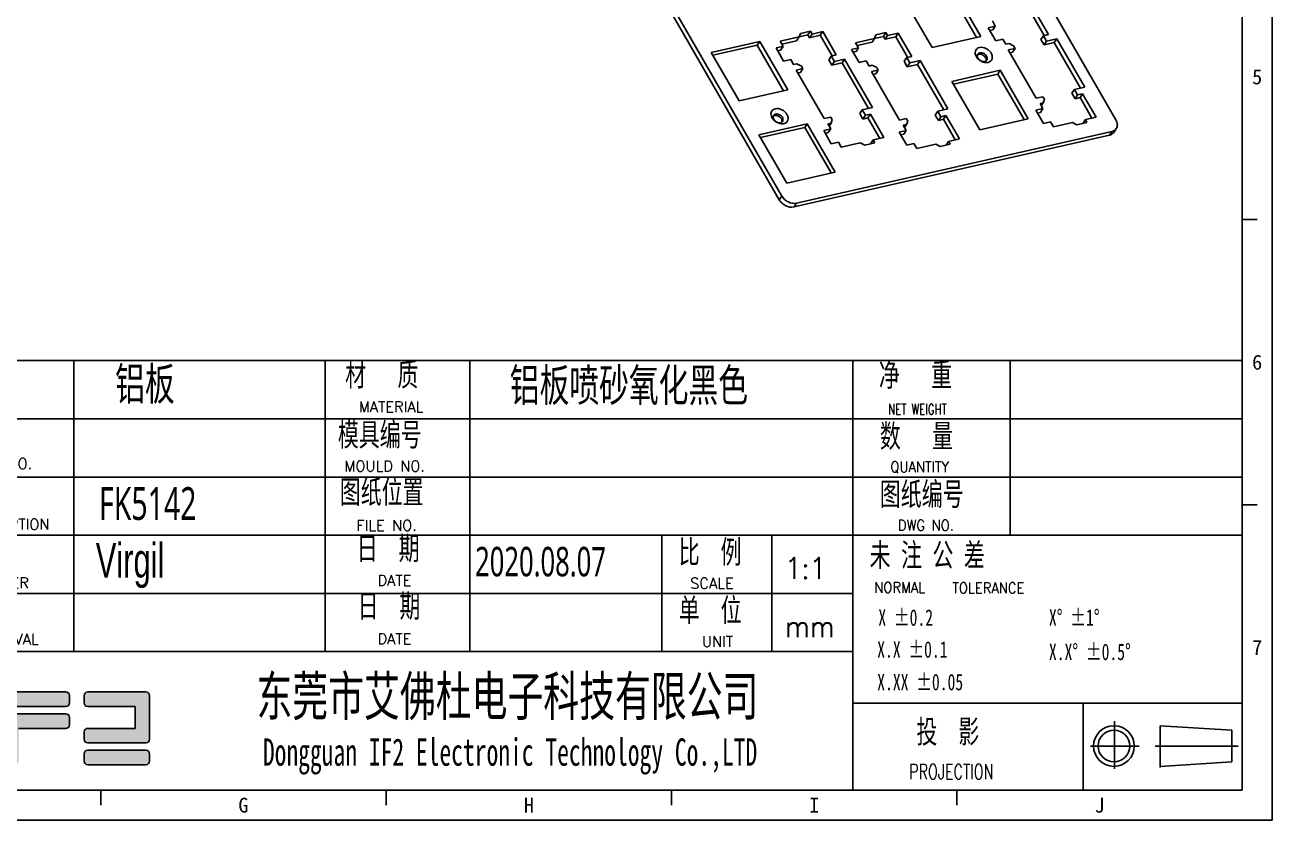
# Model space of a CAD drawing. Header units: millimetres. Extents: x 2161 to 4636, y 409 to 983.
# Drawn here: x 2546 to 2834, y 508 to 691.6 of the extents above; entities that cross this region are included whole.
import ezdxf
from ezdxf.enums import TextEntityAlignment as Align

# ---------------------------------------------------------------- set-up
doc = ezdxf.new("R2010")
doc.units = ezdxf.units.MM
doc.header["$LTSCALE"] = 30.734
doc.layers.get('0').update_dxf_attribs({"linetype": 'CONTINUOUS'})
doc.layers.add('BORDER', color=5, linetype='CONTINUOUS')
doc.styles.add('BORDER', font='')
doc.styles.get("Standard").update_dxf_attribs({"font": 'txt', "width": 0.667})
doc.styles.add('图框文字', font='romans.shx')
doc.styles.get('BORDER').set_extended_font_data('SimSun')

# ---------------------------------------------------------------- blocks, each defined once
blk = doc.blocks.new('IF2新图框')
h = blk.add_hatch(color=3)
h.set_gradient(color1=(0, 255, 0), color2=(31, 255, 31), one_color=1, tint=0.56, name='CYLINDER')
h.paths.add_polyline_path([(-278.5, 26.22, 0.414214), (-277.66, 27.06), (-277.66, 28.74, 0.414214), (-278.5, 29.58), (-291.94, 29.58, 0.414214), (-292.78, 28.74), (-292.78, 27.06, 0.414214), (-291.94, 26.22)])
h = blk.add_hatch(color=3)
h.set_gradient(color1=(0, 255, 0), color2=(31, 255, 31), one_color=1, tint=0.56, name='CYLINDER')
h.paths.add_polyline_path([(-273.46, 29.58, 0.414214), (-274.3, 28.74), (-274.3, 27.06, 0.414214), (-273.46, 26.22), (-262.54, 26.22), (-262.54, 21.18), (-273.46, 21.18, 0.414214), (-274.3, 20.34), (-274.3, 18.66, 0.414214), (-273.46, 17.82), (-260.02, 17.82, 0.414214), (-259.18, 18.66), (-259.18, 28.74, 0.414214), (-260.02, 29.58)])
h = blk.add_hatch(color=3)
h.set_gradient(color1=(0, 255, 0), color2=(31, 255, 31), one_color=1, tint=0.56, name='CYLINDER')
h.paths.add_polyline_path([(-291.94, 24.54, 0.414214), (-292.78, 23.7), (-292.78, 13.62, 0.414214), (-291.94, 12.78), (-290.26, 12.78, 0.414214), (-289.42, 13.62), (-289.42, 21.18), (-278.5, 21.18, 0.414214), (-277.66, 22.02), (-277.66, 23.7, 0.414214), (-278.5, 24.54)])
h = blk.add_hatch(color=3)
h.set_gradient(color1=(0, 255, 0), color2=(31, 255, 31), one_color=1, tint=0.56, name='CYLINDER')
h.paths.add_polyline_path([(-273.46, 16.14, 0.414214), (-274.3, 15.3), (-274.3, 13.62, 0.414214), (-273.46, 12.78), (-260.02, 12.78, 0.414214), (-259.18, 13.62), (-259.18, 15.3, 0.414214), (-260.02, 16.14)])
at = {"lineweight": 25}
for p, q in [((-6.88, 106.1), (-304.43, 106.1)), ((-276.7, 106.1), (-276.7, 38.9)), ((-218.64, 106.1), (-218.64, 38.9)), ((-96.83, 106.1), (-96.83, 6.88)), ((-60.5, 106.1), (-60.5, 65.78)), ((-6.88, 92.66), (-304.43, 92.66)), ((-6.88, 79.22), (-304.43, 79.22)), ((-6.88, 65.78), (-304.43, 65.78)), ((-140.91, 65.78), (-140.91, 38.9)), ((-115.47, 38.9), (-115.47, 65.78)), ((-96.83, 52.34), (-304.43, 52.34)), ((-96.83, 38.9), (-304.43, 38.9)), ((-6.88, 27), (-96.83, 27)), ((-43.58, 27), (-43.58, 6.88)), ((-36.38, 22.8), (-36.38, 11.84)), ((-9.28, 20.75), (-25.81, 21.79)), ((-25.81, 21.79), (-25.81, 12.13)), ((-41.95, 17.09), (-30.68, 17.09)), ((-27.02, 17.09), (-7.79, 17.09)), ((-9.28, 13.43), (-25.81, 12.4))]:
    blk.add_line(p, q, dxfattribs=at)
for p, q in [((-185.24, 106.1), (-185.24, 38.9)), ((-9.28, 20.75), (-9.28, 13.43))]:
    blk.add_line(p, q)
at = {"color": 3}
for p, q in [((-291.94, 29.58), (-278.5, 29.58)), ((-273.46, 29.58), (-260.02, 29.58)), ((-291.94, 26.22), (-278.5, 26.22)), ((-277.66, 28.74), (-277.66, 27.06)), ((-274.3, 28.74), (-274.3, 27.06)), ((-273.46, 26.22), (-262.54, 26.22)), ((-262.54, 26.22), (-262.54, 21.18)), ((-259.18, 28.74), (-259.18, 18.66)), ((-291.94, 24.54), (-278.5, 24.54)), ((-277.66, 23.7), (-277.66, 22.02)), ((-289.42, 21.18), (-278.5, 21.18)), ((-274.3, 20.34), (-274.3, 18.66)), ((-273.46, 21.18), (-262.54, 21.18)), ((-273.46, 17.82), (-260.02, 17.82)), ((-274.3, 15.3), (-274.3, 13.62)), ((-273.46, 16.14), (-260.02, 16.14)), ((-259.18, 15.3), (-259.18, 13.62)), ((-273.46, 12.78), (-260.02, 12.78))]:
    blk.add_line(p, q, dxfattribs=at)
at = {"lineweight": 25}
for radius in [4.7, 3.66]:
    blk.add_circle((-36.51, 17.09), radius, dxfattribs=at)
at = {"color": 3}
for centre, start, end in [((-278.5, 28.74), 0, 90), ((-273.46, 28.74), 90, 180), ((-260.02, 28.74), 0, 90), ((-278.5, 27.06), 270, 0), ((-273.46, 27.06), 180, 270), ((-278.5, 23.7), 360, 90), ((-278.5, 22.02), 270, 0), ((-273.46, 20.34), 90, 180), ((-273.46, 18.66), 180, 270), ((-260.02, 18.66), 270, 0), ((-273.46, 15.3), 90, 180), ((-260.02, 15.3), 0, 90), ((-273.46, 13.62), 180, 270), ((-260.02, 13.62), 270, 0)]:
    blk.add_arc(centre, 0.84, start, end, dxfattribs=at)
at = {"layer": 'BORDER', "color": 0, "linetype": 'Continuous'}
for p, q in [((0, 0), (0, 475.03)), ((-6.88, 6.88), (-6.88, 468.15)), ((-3.44, 138.69), (-6.88, 138.69)), ((-3.44, 72.8), (-6.88, 72.8)), ((-665.81, 6.88), (-6.88, 6.88)), ((-270.45, 6.88), (-270.45, 3.44)), ((-204.56, 6.88), (-204.56, 3.44)), ((-138.67, 6.88), (-138.67, 3.44)), ((-72.77, 6.88), (-72.77, 3.44)), ((-672.69, 0), (0, 0))]:
    blk.add_line(p, q, dxfattribs=at)
at = {"lineweight": 25, "style": '图框文字'}
for s, height, width, p in [('NET WEIGHT', 2.465, 0.7, (-88.66, 93.62)), ('QUANTITY', 2.465, 0.9, (-88.12, 80.33)), ('DWG NO.', 2.465, 0.9, (-86.4, 66.85)), ('1:1', 4.931, 0.9, (-112.46, 55.68)), ('NORMAL', 2.465, 0.9, (-91.85, 52.5)), ('TOLERANCE', 2.465, 0.9, (-73.83, 52.36)), ('mm', 4.931, 0.9, (-112.46, 42.24)), ('PROJECTION', 3.452, 0.7, (-83.8, 9.43))]:
    blk.add_text(s, height=height, dxfattribs=dict(at, width=width)).set_placement(p)
for s, height, p in [('PART NO.', 2.465, (-301.69, 81.08)), ('MOULD NO.', 2.465, (-214.19, 80.5)), ('DESCRIPTION', 2.4654, (-303.32, 67.07)), ('FILE NO.', 2.465, (-211.41, 66.81)), ('DRAWER', 2.465, (-300.17, 53.56)), ('DATE', 2.465, (-206.55, 54.09)), ('SCALE', 2.465, (-134.35, 53.45)), ('APPROVAL', 2.465, (-301.27, 40.51)), ('DATE', 2.465, (-206.55, 40.65)), ('UNIT', 2.465, (-131.63, 40.02))]:
    blk.add_text(s, height=height, dxfattribs=at).set_placement(p)
at = {"color": 4, "lineweight": 15, "width": 0.7}
for s, height, p in [('X %%p0.2', 3.79, (-90.91, 44.87)), ('X%%d %%p1%%d', 3.7897, (-51.52, 44.87)), ('X.X %%p0.1', 3.79, (-91.17, 37.5)), ('X.X%%D %%p0.5%%D', 3.7897, (-51.52, 36.95)), ('X.XX %%p0.05', 3.7897, (-91.17, 29.97))]:
    blk.add_text(s, height=height, dxfattribs=at).set_placement(p)
at = {"color": 7, "char_height": 5.3171, "attachment_point": 1}
for s, insert, width in [('{\\fSimSun|b0|i0|c134|p54;材   质}', (-214.03, 105.54), 23.1798), ('{\\fSimSun|b0|i0|c134|p54;净   重}', (-90.8, 105.46), 23.1798), ('{\\fSimSun|b0|i0|c134|p54;模具编号}', (-215.71, 91.68), 27.2235), ('{\\fSimSun|b0|i0|c134|p54;数   量}', (-90.57, 91.4), 23.1798), ('{\\fSimSun|b0|i0|c134|p54;图纸位置}', (-215.26, 78.45), 27.3943), ('{\\fSimSun|b0|i0|c134|p54;图纸编号}', (-90.57, 77.95), 27.731), ('{\\fSimSun|b0|i0|c134|p54;日  期  }', (-211.34, 65.43), 23.1798), ('{\\fSimSun|b0|i0|c134|p54;比  例  }', (-136.99, 64.61), 23.1798), ('{\\fSimSun|b0|i0|c134|p54;未 注 公 差}', (-92.92, 63.89), 36.8122), ('{\\fSimSun|b0|i0|c134|p54;日  期  }', (-211.16, 52.13), 23.1798), ('{\\fSimSun|b0|i0|c134|p54;单  位  }', (-136.99, 51.17), 23.1798), ('{\\fSimSun|b0|i0|c134|p54;投  影}', (-82.11, 23.09), 23.1798)]:
    blk.add_mtext(s, dxfattribs=dict(at, insert=insert, width=width))
at = {"lineweight": 25, "insert": (-210.86, 96.67), "char_height": 2.465, "width": 36.2184, "attachment_point": 1, "style": '图框文字'}
blk.add_mtext('MATERIAL', dxfattribs=at)
at = {"color": 7, "attachment_point": 5}
for s, insert, char_height in [('{\\fSimHei|b0|i0|c134|p49;东莞市艾佛杜电子科技有限公司}', (-176.55, 28.11), 9.098), ('{\\f@DotumChe|b0|i0|c134|p49;Dongguan IF2 Electronic Technology Co.,LTD}', (-175.94, 14.67), 6.3049)]:
    blk.add_mtext(s, dxfattribs=dict(at, insert=insert, char_height=char_height))
at = {"layer": 'BORDER', "color": 0, "style": 'BORDER'}
for s, p in [('5', (-3.44, 171.63)), ('6', (-3.44, 105.74)), ('7', (-3.44, 39.85)), ('G', (-237.51, 3.44)), ('H', (-171.61, 3.44)), ('I', (-105.72, 3.44)), ('J', (-39.83, 3.44))]:
    blk.add_text(s, height=3.44, dxfattribs=at).set_placement(p, align=Align.MIDDLE_CENTER)

msp = doc.modelspace()

# ---------------------------------------------------------------- linework, layer by layer
at = {"color": 7, "linetype": 'Continuous'}
for p, q in [((2797.95, 669.676), (2668.035, 894.697)), ((2590.312, 876.269), (2720.228, 651.248)), ((2590.891, 877.131), (2720.807, 652.111)), ((2760.288, 700.13), (2766.735, 688.963)), ((2755.543, 686.415), (2749.096, 697.582)), ((2759.709, 699.268), (2765.783, 688.746)), ((2779.256, 694.77), (2782.365, 689.386)), ((2768.464, 690.981), (2770.103, 691.355)), ((2770.103, 691.355), (2769.424, 692.531)), ((2770.103, 691.355), (2769.524, 690.492)), ((2778.678, 693.908), (2781.413, 689.169)), ((2720.435, 687.847), (2724.812, 688.844)), ((2724.812, 688.844), (2724.233, 687.982)), ((2724.809, 688.857), (2726.831, 689.318)), ((2724.812, 688.844), (2725.091, 689.652)), ((2725.091, 689.652), (2727.41, 690.18)), ((2727.41, 690.18), (2726.831, 689.318)), ((2726.831, 689.318), (2727.211, 688.66)), ((2727.79, 689.522), (2727.211, 688.66)), ((2727.211, 688.66), (2729.689, 689.224)), ((2727.41, 690.18), (2727.79, 689.522)), ((2727.79, 689.522), (2730.268, 690.086)), ((2730.268, 690.086), (2729.689, 689.224)), ((2729.689, 689.224), (2732.425, 684.485)), ((2730.268, 690.086), (2733.376, 684.702)), ((2737.861, 687.51), (2742.237, 688.507)), ((2742.237, 688.507), (2741.659, 687.644)), ((2742.234, 688.52), (2744.257, 688.98)), ((2742.237, 688.507), (2742.517, 689.315)), ((2742.517, 689.315), (2744.835, 689.843)), ((2744.835, 689.843), (2744.257, 688.98)), ((2744.257, 688.98), (2744.637, 688.322)), ((2745.215, 689.185), (2744.637, 688.322)), ((2744.637, 688.322), (2747.115, 688.887)), ((2744.835, 689.843), (2745.215, 689.185)), ((2745.215, 689.185), (2747.693, 689.749)), ((2747.693, 689.749), (2747.115, 688.887)), ((2747.115, 688.887), (2749.85, 684.148)), ((2747.693, 689.749), (2750.802, 684.365)), ((2766.735, 688.963), (2755.543, 686.415)), ((2770.214, 687.95), (2768.464, 690.981)), ((2768.837, 690.336), (2769.524, 690.492)), ((2771.853, 688.323), (2770.214, 687.95)), ((2772.532, 687.147), (2771.853, 688.323)), ((2781.206, 689.122), (2780.627, 688.259)), ((2780.627, 688.259), (2781.352, 687.003)), ((2782.365, 689.386), (2781.206, 689.122)), ((2781.206, 689.122), (2781.931, 687.866)), ((2781.931, 687.866), (2784.289, 688.403)), ((2784.289, 688.403), (2783.711, 687.54)), ((2784.289, 688.403), (2790.737, 677.235)), ((2704.524, 685.249), (2715.715, 687.797)), ((2704.897, 684.603), (2715.137, 686.935)), ((2715.715, 687.797), (2715.137, 686.935)), ((2715.137, 686.935), (2721.211, 676.413)), ((2715.715, 687.797), (2722.163, 676.63)), ((2719.476, 686.298), (2721.114, 686.671)), ((2721.226, 683.267), (2719.476, 686.298)), ((2719.848, 685.652), (2720.536, 685.808)), ((2721.114, 686.671), (2720.435, 687.847)), ((2721.114, 686.671), (2720.536, 685.808)), ((2720.808, 687.202), (2724.233, 687.982)), ((2736.901, 685.96), (2738.54, 686.334)), ((2738.651, 682.929), (2736.901, 685.96)), ((2737.274, 685.315), (2737.961, 685.471)), ((2738.54, 686.334), (2737.861, 687.51)), ((2738.54, 686.334), (2737.961, 685.471)), ((2738.234, 686.864), (2741.659, 687.644)), ((2773.272, 687.315), (2772.532, 687.147)), ((2773.098, 685.854), (2774.657, 686.209)), ((2779.545, 674.687), (2773.098, 685.854)), ((2774.311, 686.807), (2773.272, 687.315)), ((2773.471, 685.208), (2774.078, 685.347)), ((2774.657, 686.209), (2774.078, 685.347)), ((2774.657, 686.209), (2774.311, 686.807)), ((2781.931, 687.866), (2781.352, 687.003)), ((2781.352, 687.003), (2783.711, 687.54)), ((2783.711, 687.54), (2789.785, 677.019)), ((2710.971, 674.081), (2704.524, 685.249)), ((2722.864, 683.64), (2721.226, 683.267)), ((2723.544, 682.463), (2722.864, 683.64)), ((2724.283, 682.632), (2723.544, 682.463)), ((2725.323, 682.124), (2724.283, 682.632)), ((2732.217, 684.438), (2731.639, 683.576)), ((2731.639, 683.576), (2732.364, 682.319)), ((2733.376, 684.702), (2732.217, 684.438)), ((2732.217, 684.438), (2732.943, 683.182)), ((2732.943, 683.182), (2732.364, 682.319)), ((2732.364, 682.319), (2734.722, 682.856)), ((2732.943, 683.182), (2735.301, 683.719)), ((2735.301, 683.719), (2734.722, 682.856)), ((2734.722, 682.856), (2740.797, 672.335)), ((2735.301, 683.719), (2741.748, 672.552)), ((2740.29, 683.303), (2738.651, 682.929)), ((2740.969, 682.126), (2740.29, 683.303)), ((2749.643, 684.101), (2749.064, 683.239)), ((2749.064, 683.239), (2749.79, 681.982)), ((2750.802, 684.365), (2749.643, 684.101)), ((2749.643, 684.101), (2750.368, 682.845)), ((2750.368, 682.845), (2749.79, 681.982)), ((2749.79, 681.982), (2752.148, 682.519)), ((2750.368, 682.845), (2752.727, 683.382)), ((2752.727, 683.382), (2752.148, 682.519)), ((2752.148, 682.519), (2758.222, 671.998)), ((2752.727, 683.382), (2759.174, 672.214)), ((2724.109, 681.17), (2725.668, 681.525)), ((2730.557, 670.003), (2724.109, 681.17)), ((2724.482, 680.525), (2725.089, 680.663)), ((2725.668, 681.525), (2725.089, 680.663)), ((2725.668, 681.525), (2725.323, 682.124)), ((2741.709, 682.294), (2740.969, 682.126)), ((2741.535, 680.833), (2743.094, 681.188)), ((2747.982, 669.666), (2741.535, 680.833)), ((2742.748, 681.786), (2741.709, 682.294)), ((2741.908, 680.187), (2742.515, 680.326)), ((2743.094, 681.188), (2742.515, 680.326)), ((2743.094, 681.188), (2742.748, 681.786)), ((2760.061, 678.59), (2771.253, 681.138)), ((2760.434, 677.944), (2770.674, 680.276)), ((2771.253, 681.138), (2770.674, 680.276)), ((2770.674, 680.276), (2776.749, 669.754)), ((2771.253, 681.138), (2777.7, 669.971)), ((2766.508, 667.422), (2760.061, 678.59)), ((2790.737, 677.235), (2788.379, 676.698)), ((2722.163, 676.63), (2710.971, 674.081)), ((2781.104, 675.042), (2779.545, 674.687)), ((2781.449, 674.444), (2781.104, 675.042)), ((2781.17, 673.635), (2781.449, 674.444)), ((2788.379, 676.698), (2787.8, 675.836)), ((2787.8, 675.836), (2788.525, 674.579)), ((2788.379, 676.698), (2789.104, 675.442)), ((2789.104, 675.442), (2788.525, 674.579)), ((2788.525, 674.579), (2789.684, 674.843)), ((2789.104, 675.442), (2790.263, 675.706)), ((2790.263, 675.706), (2789.684, 674.843)), ((2789.684, 674.843), (2792.42, 670.105)), ((2790.263, 675.706), (2793.372, 670.322)), ((2739.39, 672.015), (2738.811, 671.152)), ((2738.811, 671.152), (2739.537, 669.896)), ((2741.748, 672.552), (2739.39, 672.015)), ((2739.39, 672.015), (2740.115, 670.758)), ((2740.115, 670.758), (2741.275, 671.022)), ((2741.275, 671.022), (2740.696, 670.16)), ((2741.275, 671.022), (2744.383, 665.638)), ((2756.816, 671.677), (2756.237, 670.815)), ((2759.174, 672.214), (2756.816, 671.677)), ((2756.816, 671.677), (2757.541, 670.421)), ((2779.471, 671.917), (2781.11, 672.29)), ((2781.221, 668.886), (2779.471, 671.917)), ((2779.844, 671.271), (2780.531, 671.428)), ((2780.43, 673.467), (2781.17, 673.635)), ((2781.11, 672.29), (2780.43, 673.467)), ((2781.11, 672.29), (2780.531, 671.428)), ((2781.17, 673.635), (2780.72, 672.965)), ((2715.484, 666.264), (2726.676, 668.813)), ((2726.676, 668.813), (2726.097, 667.95)), ((2726.676, 668.813), (2733.124, 657.645)), ((2732.115, 670.358), (2730.557, 670.003)), ((2731.442, 668.783), (2732.181, 668.952)), ((2732.121, 667.607), (2731.442, 668.783)), ((2732.181, 668.952), (2731.732, 668.281)), ((2732.461, 669.76), (2732.115, 670.358)), ((2732.181, 668.952), (2732.461, 669.76)), ((2740.115, 670.758), (2739.537, 669.896)), ((2739.537, 669.896), (2740.696, 670.16)), ((2740.696, 670.16), (2743.432, 665.421)), ((2749.541, 670.021), (2747.982, 669.666)), ((2748.867, 668.446), (2749.607, 668.614)), ((2749.547, 667.27), (2748.867, 668.446)), ((2749.607, 668.614), (2749.157, 667.944)), ((2749.886, 669.423), (2749.541, 670.021)), ((2749.607, 668.614), (2749.886, 669.423)), ((2756.237, 670.815), (2756.962, 669.559)), ((2757.541, 670.421), (2756.962, 669.559)), ((2756.962, 669.559), (2758.121, 669.823)), ((2757.541, 670.421), (2758.7, 670.685)), ((2758.7, 670.685), (2758.121, 669.823)), ((2758.121, 669.823), (2760.857, 665.084)), ((2758.7, 670.685), (2761.809, 665.301)), ((2777.7, 669.971), (2766.508, 667.422)), ((2782.86, 669.259), (2781.221, 668.886)), ((2783.539, 668.083), (2782.86, 669.259)), ((2787.916, 669.079), (2783.539, 668.083)), ((2788.955, 668.571), (2787.916, 669.079)), ((2791.273, 669.099), (2788.955, 668.571)), ((2790.894, 669.757), (2790.315, 668.895)), ((2793.372, 670.322), (2790.894, 669.757)), ((2790.894, 669.757), (2791.273, 669.099)), ((2721.932, 655.097), (2715.484, 666.264)), ((2715.857, 665.619), (2726.097, 667.95)), ((2723.63, 649.586), (2796.456, 666.169)), ((2724.209, 650.449), (2797.035, 667.031)), ((2726.097, 667.95), (2732.172, 657.429)), ((2730.482, 667.234), (2732.121, 667.607)), ((2732.232, 664.202), (2730.482, 667.234)), ((2730.855, 666.588), (2731.542, 666.744)), ((2732.121, 667.607), (2731.542, 666.744)), ((2744.383, 665.638), (2741.905, 665.074)), ((2747.908, 666.896), (2749.547, 667.27)), ((2749.658, 663.865), (2747.908, 666.896)), ((2748.281, 666.251), (2748.968, 666.407)), ((2749.547, 667.27), (2748.968, 666.407)), ((2761.809, 665.301), (2759.331, 664.737)), ((2797.035, 667.031), (2796.456, 666.169)), ((2797.455, 666.818), (2798.034, 667.681)), ((2733.871, 664.576), (2732.232, 664.202)), ((2734.55, 663.399), (2733.871, 664.576)), ((2738.927, 664.396), (2734.55, 663.399)), ((2739.967, 663.888), (2738.927, 664.396)), ((2742.285, 664.416), (2739.967, 663.888)), ((2741.905, 665.074), (2741.326, 664.211)), ((2741.905, 665.074), (2742.285, 664.416)), ((2751.297, 664.238), (2749.658, 663.865)), ((2751.976, 663.062), (2751.297, 664.238)), ((2756.353, 664.058), (2751.976, 663.062)), ((2757.392, 663.551), (2756.353, 664.058)), ((2759.71, 664.078), (2757.392, 663.551)), ((2759.331, 664.737), (2758.752, 663.874)), ((2759.331, 664.737), (2759.71, 664.078)), ((2733.124, 657.645), (2721.932, 655.097)), ((2720.807, 652.111), (2720.228, 651.248)), ((2724.209, 650.449), (2723.63, 649.586))]:
    msp.add_line(p, q, dxfattribs=at)
for centre, radius, start, end in [((2767.387, 685.308), 1.945, 198.57613, 201.07062), ((2766.624, 684.499), 0.685, 160.95436, 164.22744), ((2766.602, 684.506), 0.663, 146.21537, 160.95642), ((2768.039, 685.273), 2.337, 259.60877, 263.61168), ((2720.235, 671.173), 1.945, 198.57613, 201.07062), ((2719.472, 670.364), 0.685, 160.95436, 164.22744), ((2719.451, 670.372), 0.663, 146.21537, 160.95642), ((2720.888, 671.139), 2.337, 259.60877, 263.61168)]:
    msp.add_arc(centre, radius, start, end, dxfattribs=at)
for points, knots in [([(2765.543, 684.688), (2765.481, 684.874), (2765.414, 685.253), (2765.548, 685.806), (2765.919, 686.226), (2766.264, 686.369), (2766.446, 686.411)], [0, 0, 0, 0, 0.2669543, 0.5092561, 0.7460578, 1, 1, 1, 1]), ([(2766.446, 686.411), (2766.941, 686.523), (2767.788, 686.349), (2768.553, 685.824), (2768.934, 685.424), (2769.228, 685.002), (2769.447, 684.44), (2769.413, 683.754), (2769.036, 683.206), (2768.637, 683.029), (2768.427, 682.981)], [0, 0, 0, 0, 0.2626405, 0.4073914, 0.4785518, 0.5471619, 0.673045, 0.7840424, 0.8884659, 1, 1, 1, 1]), ([(2765.916, 684.013), (2765.879, 684.059), (2765.743, 684.245), (2765.633, 684.449), (2765.572, 684.608)], [0, 0, 0, 0, 0.2586129, 1, 1, 1, 1]), ([(2767.09, 683.13), (2766.976, 683.178), (2766.533, 683.394), (2766.143, 683.723), (2765.916, 684.013)], [0, 0, 0, 0, 0.2514742, 1, 1, 1, 1]), ([(2766.09, 683.951), (2766.023, 684.067), (2765.926, 684.307), (2765.931, 684.57), (2765.964, 684.685)], [0, 0, 0, 0, 0.5299548, 1, 1, 1, 1]), ([(2766.282, 684.83), (2766.253, 684.824), (2766.141, 684.793), (2766.035, 684.739), (2765.967, 684.686)], [0, 0, 0, 0, 0.2600032, 1, 1, 1, 1]), ([(2767.239, 683.17), (2767.123, 683.187), (2766.668, 683.315), (2766.267, 683.644), (2766.09, 683.951)], [0, 0, 0, 0, 0.2483023, 1, 1, 1, 1]), ([(2766.188, 685.023), (2766.211, 685.041), (2766.309, 685.11), (2766.424, 685.155), (2766.514, 685.175)], [0, 0, 0, 0, 0.2417138, 1, 1, 1, 1]), ([(2766.516, 684.856), (2766.496, 684.856), (2766.417, 684.854), (2766.339, 684.843), (2766.282, 684.83)], [0, 0, 0, 0, 0.2576386, 1, 1, 1, 1]), ([(2766.514, 685.175), (2766.689, 685.215), (2767.083, 685.196), (2767.619, 684.949), (2768.044, 684.543), (2768.206, 684.184), (2768.233, 684.007)], [0, 0, 0, 0, 0.2372148, 0.5008326, 0.7640029, 1, 1, 1, 1]), ([(2767.857, 684.061), (2767.799, 684.162), (2767.513, 684.538), (2767.059, 684.789), (2766.708, 684.842)], [0, 0, 0, 0, 0.2474303, 1, 1, 1, 1]), ([(2767.618, 682.974), (2767.573, 682.982), (2767.394, 683.02), (2767.218, 683.078), (2767.09, 683.13)], [0, 0, 0, 0, 0.245319, 1, 1, 1, 1]), ([(2767.665, 683.181), (2767.632, 683.174), (2767.491, 683.15), (2767.346, 683.154), (2767.239, 683.17)], [0, 0, 0, 0, 0.2380776, 1, 1, 1, 1]), ([(2768.427, 682.981), (2768.376, 682.969), (2768.163, 682.931), (2767.943, 682.932), (2767.779, 682.95)], [0, 0, 0, 0, 0.2393204, 1, 1, 1, 1]), ([(2768.001, 683.662), (2767.996, 683.695), (2767.968, 683.835), (2767.911, 683.967), (2767.857, 684.061)], [0, 0, 0, 0, 0.2388888, 1, 1, 1, 1]), ([(2767.983, 683.327), (2767.99, 683.353), (2768.015, 683.463), (2768.014, 683.578), (2768.001, 683.662)], [0, 0, 0, 0, 0.2416829, 1, 1, 1, 1]), ([(2768.233, 684.007), (2768.246, 683.914), (2768.246, 683.728), (2768.176, 683.555), (2768.127, 683.482)], [0, 0, 0, 0, 0.5166915, 1, 1, 1, 1]), ([(2718.391, 670.554), (2718.329, 670.74), (2718.262, 671.119), (2718.396, 671.671), (2718.767, 672.092), (2719.112, 672.235), (2719.295, 672.276)], [0, 0, 0, 0, 0.2669543, 0.5092561, 0.7460578, 1, 1, 1, 1]), ([(2719.036, 670.888), (2719.059, 670.907), (2719.158, 670.976), (2719.273, 671.021), (2719.362, 671.041)], [0, 0, 0, 0, 0.2417138, 1, 1, 1, 1]), ([(2719.295, 672.276), (2719.789, 672.389), (2720.636, 672.214), (2721.401, 671.69), (2721.782, 671.29), (2722.076, 670.868), (2722.296, 670.305), (2722.261, 669.62), (2721.884, 669.072), (2721.485, 668.894), (2721.275, 668.846)], [0, 0, 0, 0, 0.2626405, 0.4073914, 0.4785518, 0.5471619, 0.673045, 0.7840424, 0.8884659, 1, 1, 1, 1]), ([(2719.362, 671.041), (2719.537, 671.081), (2719.931, 671.061), (2720.467, 670.815), (2720.893, 670.408), (2721.055, 670.05), (2721.081, 669.873)], [0, 0, 0, 0, 0.2372148, 0.5008326, 0.7640029, 1, 1, 1, 1]), ([(2718.764, 669.878), (2718.727, 669.925), (2718.592, 670.11), (2718.481, 670.315), (2718.42, 670.474)], [0, 0, 0, 0, 0.2586129, 1, 1, 1, 1]), ([(2719.938, 668.996), (2719.824, 669.043), (2719.381, 669.26), (2718.992, 669.588), (2718.764, 669.878)], [0, 0, 0, 0, 0.2514742, 1, 1, 1, 1]), ([(2718.938, 669.816), (2718.871, 669.933), (2718.775, 670.173), (2718.78, 670.436), (2718.812, 670.551)], [0, 0, 0, 0, 0.5299548, 1, 1, 1, 1]), ([(2719.13, 670.696), (2719.101, 670.689), (2718.989, 670.658), (2718.883, 670.604), (2718.815, 670.552)], [0, 0, 0, 0, 0.2600032, 1, 1, 1, 1]), ([(2720.087, 669.036), (2719.971, 669.053), (2719.516, 669.181), (2719.115, 669.51), (2718.938, 669.816)], [0, 0, 0, 0, 0.2483023, 1, 1, 1, 1]), ([(2719.364, 670.721), (2719.344, 670.721), (2719.266, 670.719), (2719.187, 670.709), (2719.13, 670.696)], [0, 0, 0, 0, 0.2576386, 1, 1, 1, 1]), ([(2720.705, 669.926), (2720.647, 670.027), (2720.361, 670.404), (2719.907, 670.655), (2719.557, 670.707)], [0, 0, 0, 0, 0.2474303, 1, 1, 1, 1]), ([(2720.466, 668.84), (2720.422, 668.848), (2720.242, 668.886), (2720.067, 668.943), (2719.938, 668.996)], [0, 0, 0, 0, 0.245319, 1, 1, 1, 1]), ([(2720.513, 669.047), (2720.48, 669.039), (2720.339, 669.015), (2720.194, 669.02), (2720.087, 669.036)], [0, 0, 0, 0, 0.2380776, 1, 1, 1, 1]), ([(2721.275, 668.846), (2721.224, 668.835), (2721.011, 668.797), (2720.791, 668.798), (2720.627, 668.816)], [0, 0, 0, 0, 0.2393204, 1, 1, 1, 1]), ([(2720.85, 669.528), (2720.845, 669.561), (2720.816, 669.7), (2720.759, 669.833), (2720.705, 669.926)], [0, 0, 0, 0, 0.2388888, 1, 1, 1, 1]), ([(2720.831, 669.192), (2720.839, 669.218), (2720.863, 669.328), (2720.862, 669.443), (2720.85, 669.528)], [0, 0, 0, 0, 0.2416829, 1, 1, 1, 1]), ([(2721.081, 669.873), (2721.095, 669.78), (2721.094, 669.594), (2721.024, 669.42), (2720.975, 669.347)], [0, 0, 0, 0, 0.5166915, 1, 1, 1, 1]), ([(2798.034, 667.681), (2798.122, 667.812), (2798.257, 668.116), (2798.305, 668.627), (2798.203, 669.164), (2798.047, 669.508), (2797.95, 669.676)], [0, 0, 0, 0, 0.2267487, 0.464918, 0.7224087, 1, 1, 1, 1]), ([(2796.456, 666.169), (2796.66, 666.215), (2797.045, 666.367), (2797.346, 666.656), (2797.455, 666.818)], [0, 0, 0, 0, 0.5169844, 1, 1, 1, 1]), ([(2797.035, 667.031), (2797.239, 667.078), (2797.624, 667.229), (2797.925, 667.518), (2798.034, 667.681)], [0, 0, 0, 0, 0.5169844, 1, 1, 1, 1]), ([(2720.228, 651.248), (2720.397, 650.956), (2720.848, 650.415), (2721.945, 649.665), (2723.009, 649.445), (2723.63, 649.586)], [0, 0, 0, 0, 0.2548923, 0.5196304, 1, 1, 1, 1]), ([(2720.807, 652.111), (2720.976, 651.818), (2721.427, 651.278), (2722.523, 650.527), (2723.587, 650.307), (2724.209, 650.449)], [0, 0, 0, 0, 0.2548923, 0.5196304, 1, 1, 1, 1])]:
    msp.add_open_spline(points, degree=3, knots=knots, dxfattribs=at)
for points in [[(2766.051, 684.875), (2766.089, 684.931), (2766.135, 684.981), (2766.188, 685.023)], [(2766.708, 684.842), (2766.645, 684.851), (2766.58, 684.856), (2766.516, 684.856)], [(2767.849, 683.245), (2767.791, 683.217), (2767.728, 683.196), (2767.665, 683.181)], [(2767.98, 683.325), (2767.939, 683.294), (2767.895, 683.267), (2767.849, 683.245)], [(2768.127, 683.482), (2768.087, 683.422), (2768.037, 683.369), (2767.98, 683.325)], [(2718.9, 670.74), (2718.937, 670.796), (2718.984, 670.847), (2719.036, 670.888)], [(2719.557, 670.707), (2719.493, 670.717), (2719.429, 670.722), (2719.364, 670.721)], [(2720.697, 669.111), (2720.639, 669.082), (2720.577, 669.061), (2720.513, 669.047)], [(2720.828, 669.191), (2720.788, 669.16), (2720.743, 669.133), (2720.697, 669.111)], [(2720.975, 669.347), (2720.936, 669.288), (2720.885, 669.235), (2720.828, 669.191)]]:
    msp.add_open_spline(points, degree=3, dxfattribs=at)

# ---------------------------------------------------------------- block references
msp.add_blockref('IF2新图框', (2834.005, 508.004))

# ---------------------------------------------------------------- texts
at = {"attachment_point": 1}
for s, insert, char_height, width in [('{\\fMicrosoft YaHei|b0|i0|c134|p34;铝板}', (2566.866, 612.509), 7.56, 94.65295), ('{\\fMicrosoft YaHei|b0|i0|c134|p34;铝板喷砂氧化黑色}', (2657.985, 612.228), 7.56, 94.65295), ('{\\fMicrosoft YaHei|b0|i0|c134|p34;FK5142}', (2563.147, 584.88), 7.56, 94.65295), ('{\\fￒﾶﾸ\ufff9ￓ\uffd1ﾸￖﾱￊ\uffd0\uffd0ￊ￩ﾼ\ufff2ￌﾣﾤ|b0|i0|c134|p2;Virgil}', (2562.4, 571.976), 8, 40.1277), ('{\\fMicrosoft YaHei|b0|i0|c134|p34;2020.08.07}', (2649.982, 571.087), 6.804, 85.18765)]:
    msp.add_mtext(s, dxfattribs=dict(at, insert=insert, char_height=char_height, width=width))

doc.saveas('drawing.dxf')
